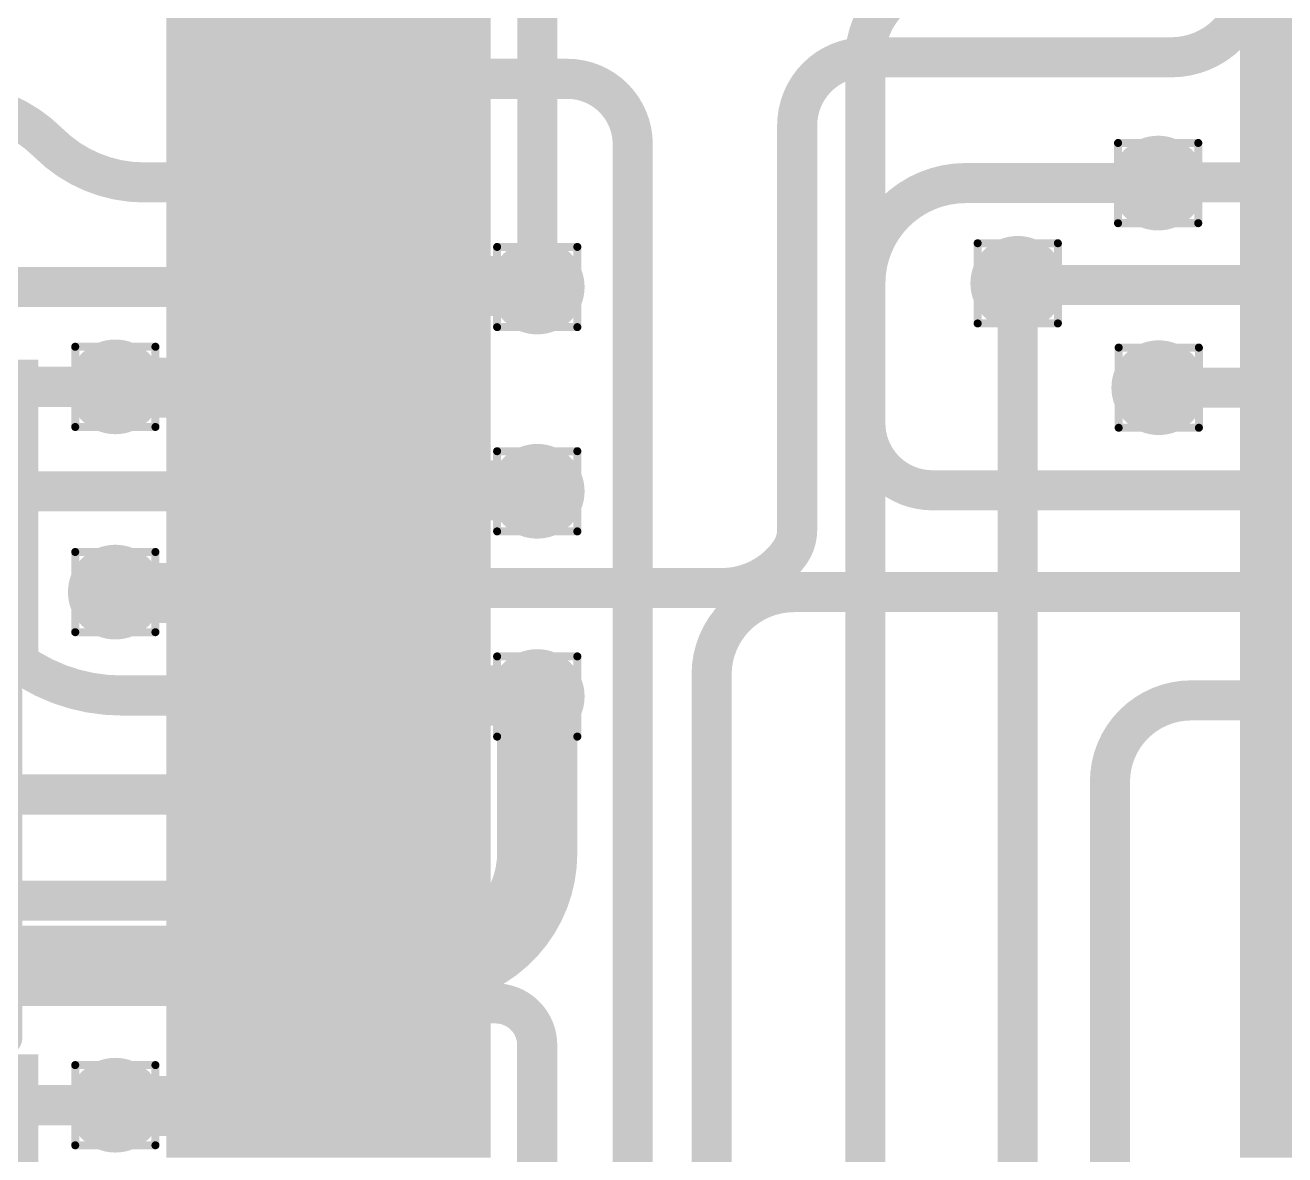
# Model space of a CAD drawing. Header units: inches. Extents: x -17 to 349, y -40 to 215.
# Drawn here: x 95.27 to 103.25, y 143.66 to 150.81 of the extents above; entities that cross this region are included whole.
import ezdxf

# ---------------------------------------------------------------- set-up
doc = ezdxf.new("R2010")
doc.units = ezdxf.units.IN
for name, color, linetype in [('Bottom Layer', 5, 'Continuous'), ('Drill Drawing', 1, 'Continuous'), ('Top Layer', 1, 'Continuous'), ('Top Overlay', 2, 'Continuous'), ('Top Paste', 8, 'Continuous'), ('Top Solder', 216, 'Continuous'), ('Via Holes', 16, 'Continuous')]:
    doc.layers.add(name, color=color, linetype=linetype)

# ---------------------------------------------------------------- blocks, each defined once
blk = doc.blocks.new('SMD6035_4P_61')
at = {"layer": 'Top Layer'}
for points in [[(-3.0998922, 1.8998946), (-1.2998958, 1.8998946), (-1.2998958, 0.4998974), (-3.0998922, 0.4998974)], [(1.2998958, 1.8998946), (3.0998922, 1.8998946), (3.0998922, 0.4998974), (1.2998958, 0.4998974)], [(-3.0998922, -0.4998974), (-1.2998958, -0.4998974), (-1.2998958, -1.8998946), (-3.0998922, -1.8998946)], [(1.2998958, -0.4998974), (3.0998922, -0.4998974), (3.0998922, -1.8998946), (1.2998958, -1.8998946)]]:
    blk.add_hatch(color=1, dxfattribs=at).paths.add_polyline_path(points)
at = {"layer": 'Top Paste'}
for points in [[(-3.0998922, 1.8998946), (-1.2998958, 1.8998946), (-1.2998958, 0.4998974), (-3.0998922, 0.4998974)], [(1.2998958, 1.8998946), (3.0998922, 1.8998946), (3.0998922, 0.4998974), (1.2998958, 0.4998974)], [(-3.0998922, -0.4998974), (-1.2998958, -0.4998974), (-1.2998958, -1.8998946), (-3.0998922, -1.8998946)], [(1.2998958, -0.4998974), (3.0998922, -0.4998974), (3.0998922, -1.8998946), (1.2998958, -1.8998946)]]:
    blk.add_hatch(color=8, dxfattribs=at).paths.add_polyline_path(points)
at = {"layer": 'Top Solder'}
for points in [[(-3.2014922, 2.0014946), (-1.1982958, 2.0014946), (-1.1982958, 0.3982974), (-3.2014922, 0.3982974)], [(1.1982958, 2.0014946), (3.2014922, 2.0014946), (3.2014922, 0.3982974), (1.1982958, 0.3982974)], [(-3.2014922, -0.3982974), (-1.1982958, -0.3982974), (-1.1982958, -2.0014946), (-3.2014922, -2.0014946)], [(1.1982958, -0.3982974), (3.2014922, -0.3982974), (3.2014922, -2.0014946), (1.1982958, -2.0014946)]]:
    blk.add_hatch(color=216, dxfattribs=at).paths.add_polyline_path(points)
at = {"layer": 'Top Overlay'}
for points, const_width in [([(1.095883, 1.8000218), (-1.095883, 1.8000218)], 0.1999996), ([(-2.999994, -0.2958592), (-2.999994, 0.2958592)], 0.1999996), ([(2.999994, -0.2958592), (2.999994, 0.254)], 0.1999996), ([(-3.4036, -1.2192), (-3.40360254, -0.9652)], 0.127), ([(-3.2766, -1.0922), (-3.40360254, -0.9652)], 0.127), ([(-3.4036, -1.2192), (-3.2766, -1.0922)], 0.127), ([(1.0446004, -1.7999964), (-1.0958576, -1.7999964)], 0.1999996)]:
    blk.add_lwpolyline(points, dxfattribs=dict(at, const_width=const_width))
for points, const_width in [([(-1.1458829, 1.8000218, 1), (-1.0458831, 1.8000218, 1)], 0.0999998), ([(1.0458831, 1.8000218, 1), (1.1458829, 1.8000218, 1)], 0.0999998), ([(-3.0499939, 0.2958592, 1), (-2.9499941, 0.2958592, 1)], 0.0999998), ([(2.9499941, 0.254, 1), (3.0499939, 0.254, 1)], 0.0999998), ([(-3.0499939, -0.2958592, 1), (-2.9499941, -0.2958592, 1)], 0.0999998), ([(2.9499941, -0.2958592, 1), (3.0499939, -0.2958592, 1)], 0.0999998), ([(-3.43535254, -0.9652, 1), (-3.37185254, -0.9652, 1)], 0.0635), ([(-3.43535254, -0.9652, 1), (-3.37185254, -0.9652, 1)], 0.0635), ([(-3.30835, -1.0922, 1), (-3.24485, -1.0922, 1)], 0.0635), ([(-3.30835, -1.0922, 1), (-3.24485, -1.0922, 1)], 0.0635), ([(-3.43535, -1.2192, 1), (-3.37185, -1.2192, 1)], 0.0635), ([(-3.43535, -1.2192, 1), (-3.37185, -1.2192, 1)], 0.0635), ([(-1.1458575, -1.7999964, 1), (-1.0458577, -1.7999964, 1)], 0.0999998), ([(0.9946004999999999, -1.7999964, 1), (1.0946003, -1.7999964, 1)], 0.0999998)]:
    blk.add_lwpolyline(points, format="xyb", close=True, dxfattribs=dict(at, const_width=const_width))
blk = doc.blocks.new('SSOP_28_208____62')
at = {"layer": 'Top Layer'}
for points in [[(-4.3249977, 3.79999875), (-2.47499886, 3.79999875), (-2.47499886, 3.34999965), (-4.3249977, 3.34999965)], [(2.4750014, 3.79999875), (4.32500024, 3.79999875), (4.32500024, 3.34999965), (2.4750014, 3.34999965)], [(-4.3249977, 3.15000005), (-2.47499886, 3.15000005), (-2.47499886, 2.70000095), (-4.3249977, 2.70000095)], [(2.47500394, 3.15000005), (4.32500278, 3.15000005), (4.32500278, 2.70000095), (2.47500394, 2.70000095)], [(-4.3249977, 2.49999881), (-2.47499886, 2.49999881), (-2.47499886, 2.04999971), (-4.3249977, 2.04999971)], [(2.4750014, 2.49999881), (4.32500024, 2.49999881), (4.32500024, 2.04999971), (2.4750014, 2.04999971)], [(-4.3249977, 1.85000011), (-2.47499886, 1.85000011), (-2.47499886, 1.40000101), (-4.3249977, 1.40000101)], [(2.47500394, 1.85000011), (4.32500278, 1.85000011), (4.32500278, 1.40000101), (2.47500394, 1.40000101)], [(-4.3249977, 1.19999887), (-2.47499886, 1.19999887), (-2.47499886, 0.74999977), (-4.3249977, 0.74999977)], [(2.47500394, 1.19999887), (4.32500278, 1.19999887), (4.32500278, 0.74999977), (2.47500394, 0.74999977)], [(-4.3249977, 0.55000017), (-2.47499886, 0.55000017), (-2.47499886, 0.10000107), (-4.3249977, 0.10000107)], [(2.47500394, 0.55000017), (4.32500278, 0.55000017), (4.32500278, 0.10000107), (2.47500394, 0.10000107)], [(-4.3249977, -0.10000107), (-2.47499886, -0.10000107), (-2.47499886, -0.55000017), (-4.3249977, -0.55000017)], [(2.47500394, -0.10000107), (4.32500278, -0.10000107), (4.32500278, -0.55000017), (2.47500394, -0.55000017)], [(-4.3249977, -0.74999977), (-2.47499886, -0.74999977), (-2.47499886, -1.19999887), (-4.3249977, -1.19999887)], [(2.47500394, -0.74999977), (4.32500278, -0.74999977), (4.32500278, -1.19999887), (2.47500394, -1.19999887)], [(-4.3249977, -1.40000101), (-2.47499886, -1.40000101), (-2.47499886, -1.85000011), (-4.3249977, -1.85000011)], [(2.47500394, -1.40000101), (4.32500278, -1.40000101), (4.32500278, -1.85000011), (2.47500394, -1.85000011)], [(-4.3249977, -2.04999971), (-2.47499886, -2.04999971), (-2.47499886, -2.49999881), (-4.3249977, -2.49999881)], [(2.4750014, -2.05000225), (4.32500024, -2.05000225), (4.32500024, -2.50000135), (2.4750014, -2.50000135)], [(-4.3249977, -2.70000095), (-2.47499886, -2.70000095), (-2.47499886, -3.15000005), (-4.3249977, -3.15000005)], [(2.47500394, -2.70000095), (4.32500278, -2.70000095), (4.32500278, -3.15000005), (2.47500394, -3.15000005)]]:
    blk.add_hatch(color=1, dxfattribs=at).paths.add_polyline_path(points)
at = {"layer": 'Top Paste'}
for points in [[(-4.3249977, 3.79999875), (-2.47499886, 3.79999875), (-2.47499886, 3.34999965), (-4.3249977, 3.34999965)], [(2.4750014, 3.79999875), (4.32500024, 3.79999875), (4.32500024, 3.34999965), (2.4750014, 3.34999965)], [(-4.3249977, 3.15000005), (-2.47499886, 3.15000005), (-2.47499886, 2.70000095), (-4.3249977, 2.70000095)], [(2.47500394, 3.15000005), (4.32500278, 3.15000005), (4.32500278, 2.70000095), (2.47500394, 2.70000095)], [(-4.3249977, 2.49999881), (-2.47499886, 2.49999881), (-2.47499886, 2.04999971), (-4.3249977, 2.04999971)], [(2.4750014, 2.49999881), (4.32500024, 2.49999881), (4.32500024, 2.04999971), (2.4750014, 2.04999971)], [(-4.3249977, 1.85000011), (-2.47499886, 1.85000011), (-2.47499886, 1.40000101), (-4.3249977, 1.40000101)], [(2.47500394, 1.85000011), (4.32500278, 1.85000011), (4.32500278, 1.40000101), (2.47500394, 1.40000101)], [(-4.3249977, 1.19999887), (-2.47499886, 1.19999887), (-2.47499886, 0.74999977), (-4.3249977, 0.74999977)], [(2.47500394, 1.19999887), (4.32500278, 1.19999887), (4.32500278, 0.74999977), (2.47500394, 0.74999977)], [(-4.3249977, 0.55000017), (-2.47499886, 0.55000017), (-2.47499886, 0.10000107), (-4.3249977, 0.10000107)], [(2.47500394, 0.55000017), (4.32500278, 0.55000017), (4.32500278, 0.10000107), (2.47500394, 0.10000107)], [(-4.3249977, -0.10000107), (-2.47499886, -0.10000107), (-2.47499886, -0.55000017), (-4.3249977, -0.55000017)], [(2.47500394, -0.10000107), (4.32500278, -0.10000107), (4.32500278, -0.55000017), (2.47500394, -0.55000017)], [(-4.3249977, -0.74999977), (-2.47499886, -0.74999977), (-2.47499886, -1.19999887), (-4.3249977, -1.19999887)], [(2.47500394, -0.74999977), (4.32500278, -0.74999977), (4.32500278, -1.19999887), (2.47500394, -1.19999887)], [(-4.3249977, -1.40000101), (-2.47499886, -1.40000101), (-2.47499886, -1.85000011), (-4.3249977, -1.85000011)], [(2.47500394, -1.40000101), (4.32500278, -1.40000101), (4.32500278, -1.85000011), (2.47500394, -1.85000011)], [(-4.3249977, -2.04999971), (-2.47499886, -2.04999971), (-2.47499886, -2.49999881), (-4.3249977, -2.49999881)], [(2.4750014, -2.05000225), (4.32500024, -2.05000225), (4.32500024, -2.50000135), (2.4750014, -2.50000135)], [(-4.3249977, -2.70000095), (-2.47499886, -2.70000095), (-2.47499886, -3.15000005), (-4.3249977, -3.15000005)], [(2.47500394, -2.70000095), (4.32500278, -2.70000095), (4.32500278, -3.15000005), (2.47500394, -3.15000005)]]:
    blk.add_hatch(color=8, dxfattribs=at).paths.add_polyline_path(points)
at = {"layer": 'Top Solder'}
for points in [[(-4.426597699999999, 4.55159999), (-2.37339886, 4.55159999), (-2.37339886, 3.89840089), (-4.426597699999999, 3.89840089)], [(2.37340394, 4.55159999), (4.42660278, 4.55159999), (4.42660278, 3.89840089), (2.37340394, 3.89840089)], [(-4.426597699999999, 3.90159875), (-2.37339886, 3.90159875), (-2.37339886, 3.24839965), (-4.426597699999999, 3.24839965)], [(2.3734014, 3.90159875), (4.42660024, 3.90159875), (4.42660024, 3.24839965), (2.3734014, 3.24839965)], [(-4.426597699999999, 3.25160005), (-2.37339886, 3.25160005), (-2.37339886, 2.59840095), (-4.426597699999999, 2.59840095)], [(2.37340394, 3.25160005), (4.42660278, 3.25160005), (4.42660278, 2.59840095), (2.37340394, 2.59840095)], [(-4.426597699999999, 2.60159881), (-2.37339886, 2.60159881), (-2.37339886, 1.94839971), (-4.426597699999999, 1.94839971)], [(2.3734014, 2.60159881), (4.42660024, 2.60159881), (4.42660024, 1.94839971), (2.3734014, 1.94839971)], [(-4.426597699999999, 1.95160011), (-2.37339886, 1.95160011), (-2.37339886, 1.29840101), (-4.426597699999999, 1.29840101)], [(2.37340394, 1.95160011), (4.42660278, 1.95160011), (4.42660278, 1.29840101), (2.37340394, 1.29840101)], [(-4.426597699999999, 1.30159887), (-2.37339886, 1.30159887), (-2.37339886, 0.6483997699999999), (-4.426597699999999, 0.6483997699999999)], [(2.37340394, 1.30159887), (4.42660278, 1.30159887), (4.42660278, 0.6483997699999999), (2.37340394, 0.6483997699999999)], [(-4.426597699999999, 0.65160017), (-2.37339886, 0.65160017), (-2.37339886, -0.00159893), (-4.426597699999999, -0.00159893)], [(2.37340394, 0.65160017), (4.42660278, 0.65160017), (4.42660278, -0.00159893), (2.37340394, -0.00159893)], [(-4.426597699999999, 0.00159893), (-2.37339886, 0.00159893), (-2.37339886, -0.65160017), (-4.426597699999999, -0.65160017)], [(2.37340394, 0.00159893), (4.42660278, 0.00159893), (4.42660278, -0.65160017), (2.37340394, -0.65160017)], [(-4.426597699999999, -0.6483997699999999), (-2.37339886, -0.6483997699999999), (-2.37339886, -1.30159887), (-4.426597699999999, -1.30159887)], [(2.37340394, -0.6483997699999999), (4.42660278, -0.6483997699999999), (4.42660278, -1.30159887), (2.37340394, -1.30159887)], [(-4.426597699999999, -1.29840101), (-2.37339886, -1.29840101), (-2.37339886, -1.95160011), (-4.426597699999999, -1.95160011)], [(2.37340394, -1.29840101), (4.42660278, -1.29840101), (4.42660278, -1.95160011), (2.37340394, -1.95160011)], [(-4.426597699999999, -1.94839971), (-2.37339886, -1.94839971), (-2.37339886, -2.60159881), (-4.426597699999999, -2.60159881)], [(2.3734014, -1.94840225), (4.42660024, -1.94840225), (4.42660024, -2.60160135), (2.3734014, -2.60160135)], [(-4.426597699999999, -2.59840095), (-2.37339886, -2.59840095), (-2.37339886, -3.25160005), (-4.426597699999999, -3.25160005)], [(2.37340394, -2.59840095), (4.42660278, -2.59840095), (4.42660278, -3.25160005), (2.37340394, -3.25160005)]]:
    blk.add_hatch(color=216, dxfattribs=at).paths.add_polyline_path(points)

msp = doc.modelspace()

# ---------------------------------------------------------------- hatches: boundary and pattern name
at = {"layer": 'Bottom Layer'}
h = msp.add_hatch(color=5, dxfattribs=at)
edge = h.paths.add_edge_path()
edge.add_arc((102.44789772, 149.81047), 0.2999994, 0, 360)
h = msp.add_hatch(color=5, dxfattribs=at)
edge = h.paths.add_edge_path()
edge.add_arc((98.51569831999998, 149.15200548), 0.2999994, 0, 360)
h = msp.add_hatch(color=5, dxfattribs=at)
edge = h.paths.add_edge_path()
edge.add_arc((101.55889772, 149.17547), 0.2999994, 0, 360)
h = msp.add_hatch(color=5, dxfattribs=at)
edge = h.paths.add_edge_path()
edge.add_arc((95.84389772, 148.51966994), 0.2999994, 0, 360)
h = msp.add_hatch(color=5, dxfattribs=at)
edge = h.paths.add_edge_path()
edge.add_arc((102.45189822, 148.51447056), 0.2999994, 0, 360)
h = msp.add_hatch(color=5, dxfattribs=at)
edge = h.paths.add_edge_path()
edge.add_arc((98.51569831999998, 147.8582387), 0.2999994, 0, 360)
h = msp.add_hatch(color=5, dxfattribs=at)
edge = h.paths.add_edge_path()
edge.add_arc((95.84389772, 147.21967), 0.2999994, 0, 360)
h = msp.add_hatch(color=5, dxfattribs=at)
edge = h.paths.add_edge_path()
edge.add_arc((98.51569831999998, 146.55823876), 0.2999994, 0, 360)
h = msp.add_hatch(color=5, dxfattribs=at)
edge = h.paths.add_edge_path()
edge.add_arc((95.84389772, 143.96966888), 0.2999994, 0, 360)
at = {"layer": 'Top Layer'}
for points in [[(103.06869912, 150.23946838), (107.65717356, 150.23946838), (107.65717356, 150.68947002), (103.06869912, 150.68947002)], [(103.06870166, 145.03946862), (106.78397998, 145.03946862), (106.78397998, 145.48947026), (103.06870166, 145.48947026)]]:
    msp.add_hatch(color=1, dxfattribs=at).paths.add_polyline_path(points)
h = msp.add_hatch(color=1, dxfattribs=at)
edge = h.paths.add_edge_path()
edge.add_arc((102.44789772, 149.81047), 0.2999994, 0, 360)
h = msp.add_hatch(color=1, dxfattribs=at)
edge = h.paths.add_edge_path()
edge.add_arc((98.51569831999998, 149.15200548), 0.2999994, 0, 360)
h = msp.add_hatch(color=1, dxfattribs=at)
edge = h.paths.add_edge_path()
edge.add_arc((101.55889772, 149.17547), 0.2999994, 0, 360)
h = msp.add_hatch(color=1, dxfattribs=at)
edge = h.paths.add_edge_path()
edge.add_arc((95.84389772, 148.51966994), 0.2999994, 0, 360)
h = msp.add_hatch(color=1, dxfattribs=at)
edge = h.paths.add_edge_path()
edge.add_arc((102.45189822, 148.51447056), 0.2999994, 0, 360)
h = msp.add_hatch(color=1, dxfattribs=at)
edge = h.paths.add_edge_path()
edge.add_arc((98.51569831999998, 147.8582387), 0.2999994, 0, 360)
h = msp.add_hatch(color=1, dxfattribs=at)
edge = h.paths.add_edge_path()
edge.add_arc((95.84389772, 147.21967), 0.2999994, 0, 360)
h = msp.add_hatch(color=1, dxfattribs=at)
edge = h.paths.add_edge_path()
edge.add_arc((98.51569831999998, 146.55823876), 0.2999994, 0, 360)
h = msp.add_hatch(color=1, dxfattribs=at)
edge = h.paths.add_edge_path()
edge.add_arc((95.84389772, 143.96966888), 0.2999994, 0, 360)
at = {"layer": 'Via Holes'}
h = msp.add_hatch(color=7, dxfattribs=at)
edge = h.paths.add_edge_path()
edge.add_arc((102.44789772, 149.81047), 0.1499997, 0, 360)
h = msp.add_hatch(color=7, dxfattribs=at)
edge = h.paths.add_edge_path()
edge.add_arc((98.51569831999998, 149.15200548), 0.1499997, 0, 360)
h = msp.add_hatch(color=7, dxfattribs=at)
edge = h.paths.add_edge_path()
edge.add_arc((101.55889772, 149.17547), 0.1499997, 0, 360)
h = msp.add_hatch(color=7, dxfattribs=at)
edge = h.paths.add_edge_path()
edge.add_arc((95.84389772, 148.51966994), 0.1499997, 0, 360)
h = msp.add_hatch(color=7, dxfattribs=at)
edge = h.paths.add_edge_path()
edge.add_arc((102.45189822, 148.51447056), 0.1499997, 0, 360)
h = msp.add_hatch(color=7, dxfattribs=at)
edge = h.paths.add_edge_path()
edge.add_arc((98.51569831999998, 147.8582387), 0.1499997, 0, 360)
h = msp.add_hatch(color=7, dxfattribs=at)
edge = h.paths.add_edge_path()
edge.add_arc((95.84389772, 147.21967), 0.1499997, 0, 360)
h = msp.add_hatch(color=7, dxfattribs=at)
edge = h.paths.add_edge_path()
edge.add_arc((98.51569831999998, 146.55823876), 0.1499997, 0, 360)
h = msp.add_hatch(color=7, dxfattribs=at)
edge = h.paths.add_edge_path()
edge.add_arc((95.84389772, 143.96966888), 0.1499997, 0, 360)

# ---------------------------------------------------------------- linework, layer by layer
at = {"layer": 'Bottom Layer'}
for points, const_width in [([(98.51569831999998, 149.15200548), (98.51569831999998, 154.25657236)], 0.254), ([(100.59369772, 150.60706226), (102.53039946, 150.60706226)], 0.254), ([(100.16189772, 147.61479494), (100.16189772, 150.17526226)], 0.254), ([(101.22869772, 149.81047), (102.44789772, 149.81047)], 0.254), ([(87.67858512, 149.15200548), (95.84389772, 149.15200548)], 0.254), ([(95.84389772, 149.15200548), (98.51569831999998, 149.15200548)], 0.254), ([(100.59369772, 141.68247254), (100.59369772, 149.17547)], 0.254), ([(101.55889772, 141.19987), (101.55889772, 149.17547)], 0.254), ([(87.25869772, 148.51966994), (95.84389772, 148.51966994)], 0.254), ([(102.45189822, 148.51447056), (103.03780764, 148.51447056)], 0.254), ([(87.84052535999999, 147.8582387), (98.51569831999998, 147.8582387)], 0.254), ([(95.86929771999999, 147.24507), (99.68371731999999, 147.24507)], 0.254), ([(99.68371731999999, 147.24507), (99.68485524, 147.24506746)], 0.254), ([(98.51569831999998, 145.56572868), (98.51569831999998, 146.55823876)], 0.508), ([(92.15480172, 144.85264908), (97.80261872, 144.85264908)], 0.508), ([(87.28913707999999, 143.96966888), (95.84389772, 143.96966888)], 0.254)]:
    msp.add_lwpolyline(points, dxfattribs=dict(at, const_width=const_width))
for points, const_width in [([(103.03780764, 151.11447044, -0.4142135623730951), (102.53039946, 150.60706226)], 0.254), ([(100.16189772, 150.17526226, -0.4142135623730951), (100.59369772, 150.60706226)], 0.254), ([(100.59369772, 149.17547, -0.4142135623730951), (101.22869772, 149.81047)], 0.254), ([(103.59116188, 149.0678248, -0.4142135623730951), (103.03780764, 148.51447056)], 0.254), ([(100.16190026, 147.61479494, -0.152890697534552), (100.11654602, 147.46993874)], 0.254), ([(100.11654602, 147.46993874, -0.2448409557434287), (99.68485524, 147.24506746)], 0.254), ([(95.84389772, 147.21967, -0.4142135623730951), (95.86929771999999, 147.24507)], 0.254), ([(98.51569831999998, 145.56572868, -0.4142135623730951), (97.80261872, 144.85264908)], 0.508)]:
    msp.add_lwpolyline(points, format="xyb", dxfattribs=dict(at, const_width=const_width))
for points, const_width in [([(100.53019772, 150.60706226, 1), (100.65719772, 150.60706226, 1)], 0.127), ([(100.53019772, 150.60706226, 1), (100.65719772, 150.60706226, 1)], 0.127), ([(102.46689946, 150.60706226, 1), (102.59389946, 150.60706226, 1)], 0.127), ([(102.46689946, 150.60706226, 1), (102.59389946, 150.60706226, 1)], 0.127), ([(100.09839772, 150.17526226, 1), (100.22539772, 150.17526226, 1)], 0.127), ([(100.09839772, 150.17526226, 1), (100.22539772, 150.17526226, 1)], 0.127), ([(101.16519772, 149.81047, 1), (101.29219772, 149.81047, 1)], 0.127), ([(101.16519772, 149.81047, 1), (101.29219772, 149.81047, 1)], 0.127), ([(102.38439772, 149.81047, 1), (102.51139772, 149.81047, 1)], 0.127), ([(95.78039772, 149.15200548, 1), (95.90739771999999, 149.15200548, 1)], 0.127), ([(95.78039772, 149.15200548, 1), (95.90739771999999, 149.15200548, 1)], 0.127), ([(98.45219832, 149.15200548, 1), (98.57919831999999, 149.15200548, 1)], 0.127), ([(98.45219832, 149.15200548, 1), (98.57919831999999, 149.15200548, 1)], 0.127), ([(100.53019772, 149.17547, 1), (100.65719772, 149.17547, 1)], 0.127), ([(100.53019772, 149.17547, 1), (100.65719772, 149.17547, 1)], 0.127), ([(101.49539772, 149.17547, 1), (101.62239772, 149.17547, 1)], 0.127), ([(95.78039772, 148.51966994, 1), (95.90739771999999, 148.51966994, 1)], 0.127), ([(102.38839822, 148.51447056, 1), (102.51539822, 148.51447056, 1)], 0.127), ([(102.97430764, 148.51447056, 1), (103.10130764, 148.51447056, 1)], 0.127), ([(102.97430764, 148.51447056, 1), (103.10130764, 148.51447056, 1)], 0.127), ([(98.45219832, 147.8582387, 1), (98.57919831999999, 147.8582387, 1)], 0.127), ([(100.09839772, 147.61479494, 1), (100.22539772, 147.61479494, 1)], 0.127), ([(100.09840026, 147.61479494, 1), (100.22540026, 147.61479494, 1)], 0.127), ([(100.05304602, 147.46993874, 1), (100.18004602, 147.46993874, 1)], 0.127), ([(100.05304602, 147.46993874, 1), (100.18004602, 147.46993874, 1)], 0.127), ([(95.78039772, 147.21967, 1), (95.90739771999999, 147.21967, 1)], 0.127), ([(95.80579772, 147.24507, 1), (95.93279772, 147.24507, 1)], 0.127), ([(95.80579772, 147.24507, 1), (95.93279772, 147.24507, 1)], 0.127), ([(99.62021732, 147.24507, 1), (99.74721732, 147.24507, 1)], 0.127), ([(99.62021732, 147.24507, 1), (99.74721732, 147.24507, 1)], 0.127), ([(99.62135523999999, 147.24506746, 1), (99.74835524, 147.24506746, 1)], 0.127), ([(99.62135523999999, 147.24506746, 1), (99.74835524, 147.24506746, 1)], 0.127), ([(98.38869831999999, 146.55823876, 1), (98.64269832, 146.55823876, 1)], 0.254), ([(98.38869831999999, 145.56572868, 1), (98.64269832, 145.56572868, 1)], 0.254), ([(98.38869831999999, 145.56572868, 1), (98.64269832, 145.56572868, 1)], 0.254), ([(97.67561871999999, 144.85264908, 1), (97.92961872, 144.85264908, 1)], 0.254), ([(97.67561871999999, 144.85264908, 1), (97.92961872, 144.85264908, 1)], 0.254), ([(95.78039772, 143.96966888, 1), (95.90739771999999, 143.96966888, 1)], 0.127)]:
    msp.add_lwpolyline(points, format="xyb", close=True, dxfattribs=dict(at, const_width=const_width))
at = {"layer": 'Drill Drawing', "const_width": 0.0508}
for points in [[(102.19389772, 150.06447), (102.70189772, 150.06447)], [(102.19389772, 149.55647), (102.19389772, 150.06447)], [(102.70189772, 149.55647), (102.70189772, 150.06447)], [(102.19389772, 149.55647), (102.70189772, 149.55647)], [(98.26169832, 149.40600548), (98.76969832, 149.40600548)], [(98.26169832, 148.89800548), (98.26169832, 149.40600548)], [(98.76969832, 148.89800548), (98.76969832, 149.40600548)], [(101.30489772, 149.42947), (101.81289772, 149.42947)], [(101.30489772, 148.92147), (101.30489772, 149.42947)], [(101.81289772, 148.92147), (101.81289772, 149.42947)], [(101.30489772, 148.92147), (101.81289772, 148.92147)], [(98.26169832, 148.89800548), (98.76969832, 148.89800548)], [(95.58989772, 148.77366994), (96.09789771999999, 148.77366994)], [(95.58989772, 148.26566994), (95.58989772, 148.77366994)], [(96.09789771999999, 148.26566994), (96.09789771999999, 148.77366994)], [(102.19789822, 148.76847056), (102.70589822, 148.76847056)], [(102.19789822, 148.26047056), (102.19789822, 148.76847056)], [(102.70589822, 148.26047056), (102.70589822, 148.76847056)], [(95.58989772, 148.26566994), (96.09789771999999, 148.26566994)], [(102.19789822, 148.26047056), (102.70589822, 148.26047056)], [(98.26169832, 148.1122387), (98.76969832, 148.1122387)], [(98.26169832, 147.6042387), (98.26169832, 148.1122387)], [(98.76969832, 147.6042387), (98.76969832, 148.1122387)], [(98.26169832, 147.6042387), (98.76969832, 147.6042387)], [(95.58989772, 147.47367), (96.09789771999999, 147.47367)], [(95.58989772, 146.96567), (95.58989772, 147.47367)], [(96.09789771999999, 146.96567), (96.09789771999999, 147.47367)], [(95.58989772, 146.96567), (96.09789771999999, 146.96567)], [(98.26169832, 146.81223876), (98.76969832, 146.81223876)], [(98.26169832, 146.30423876), (98.26169832, 146.81223876)], [(98.76969832, 146.30423876), (98.76969832, 146.81223876)], [(98.26169832, 146.30423876), (98.76969832, 146.30423876)], [(95.58989772, 144.22366888), (96.09789771999999, 144.22366888)], [(95.58989772, 143.71566888), (95.58989772, 144.22366888)], [(96.09789771999999, 143.71566888), (96.09789771999999, 144.22366888)], [(95.58989772, 143.71566888), (96.09789771999999, 143.71566888)]]:
    msp.add_lwpolyline(points, dxfattribs=at)
at = {"layer": 'Drill Drawing', "const_width": 0.0254}
for points in [[(102.18119772, 150.06447, 1), (102.20659772, 150.06447, 1)], [(102.18119772, 150.06447, 1), (102.20659772, 150.06447, 1)], [(102.68919772, 150.06447, 1), (102.71459772, 150.06447, 1)], [(102.68919772, 150.06447, 1), (102.71459772, 150.06447, 1)], [(102.18119772, 149.55647, 1), (102.20659772, 149.55647, 1)], [(102.18119772, 149.55647, 1), (102.20659772, 149.55647, 1)], [(102.68919772, 149.55647, 1), (102.71459772, 149.55647, 1)], [(102.68919772, 149.55647, 1), (102.71459772, 149.55647, 1)], [(98.24899832, 149.40600548, 1), (98.27439831999999, 149.40600548, 1)], [(98.24899832, 149.40600548, 1), (98.27439831999999, 149.40600548, 1)], [(98.75699832, 149.40600548, 1), (98.78239831999998, 149.40600548, 1)], [(98.75699832, 149.40600548, 1), (98.78239831999998, 149.40600548, 1)], [(101.29219772, 149.42947, 1), (101.31759772, 149.42947, 1)], [(101.29219772, 149.42947, 1), (101.31759772, 149.42947, 1)], [(101.80019772, 149.42947, 1), (101.82559772, 149.42947, 1)], [(101.80019772, 149.42947, 1), (101.82559772, 149.42947, 1)], [(101.29219772, 148.92147, 1), (101.31759772, 148.92147, 1)], [(101.29219772, 148.92147, 1), (101.31759772, 148.92147, 1)], [(101.80019772, 148.92147, 1), (101.82559772, 148.92147, 1)], [(101.80019772, 148.92147, 1), (101.82559772, 148.92147, 1)], [(98.24899832, 148.89800548, 1), (98.27439831999999, 148.89800548, 1)], [(98.24899832, 148.89800548, 1), (98.27439831999999, 148.89800548, 1)], [(98.75699832, 148.89800548, 1), (98.78239831999998, 148.89800548, 1)], [(98.75699832, 148.89800548, 1), (98.78239831999998, 148.89800548, 1)], [(95.57719772, 148.77366994, 1), (95.60259771999999, 148.77366994, 1)], [(95.57719772, 148.77366994, 1), (95.60259771999999, 148.77366994, 1)], [(96.08519772, 148.77366994, 1), (96.11059772, 148.77366994, 1)], [(96.08519772, 148.77366994, 1), (96.11059772, 148.77366994, 1)], [(102.18519822, 148.76847056, 1), (102.21059822, 148.76847056, 1)], [(102.18519822, 148.76847056, 1), (102.21059822, 148.76847056, 1)], [(102.69319822, 148.76847056, 1), (102.71859822, 148.76847056, 1)], [(102.69319822, 148.76847056, 1), (102.71859822, 148.76847056, 1)], [(95.57719772, 148.26566994, 1), (95.60259771999999, 148.26566994, 1)], [(95.57719772, 148.26566994, 1), (95.60259771999999, 148.26566994, 1)], [(96.08519772, 148.26566994, 1), (96.11059772, 148.26566994, 1)], [(96.08519772, 148.26566994, 1), (96.11059772, 148.26566994, 1)], [(102.18519822, 148.26047056, 1), (102.21059822, 148.26047056, 1)], [(102.18519822, 148.26047056, 1), (102.21059822, 148.26047056, 1)], [(102.69319822, 148.26047056, 1), (102.71859822, 148.26047056, 1)], [(102.69319822, 148.26047056, 1), (102.71859822, 148.26047056, 1)], [(98.24899832, 148.1122387, 1), (98.27439831999999, 148.1122387, 1)], [(98.24899832, 148.1122387, 1), (98.27439831999999, 148.1122387, 1)], [(98.75699832, 148.1122387, 1), (98.78239831999998, 148.1122387, 1)], [(98.75699832, 148.1122387, 1), (98.78239831999998, 148.1122387, 1)], [(98.24899832, 147.6042387, 1), (98.27439831999999, 147.6042387, 1)], [(98.24899832, 147.6042387, 1), (98.27439831999999, 147.6042387, 1)], [(98.75699832, 147.6042387, 1), (98.78239831999998, 147.6042387, 1)], [(98.75699832, 147.6042387, 1), (98.78239831999998, 147.6042387, 1)], [(95.57719772, 147.47367, 1), (95.60259771999999, 147.47367, 1)], [(95.57719772, 147.47367, 1), (95.60259771999999, 147.47367, 1)], [(96.08519772, 147.47367, 1), (96.11059772, 147.47367, 1)], [(96.08519772, 147.47367, 1), (96.11059772, 147.47367, 1)], [(95.57719772, 146.96567, 1), (95.60259771999999, 146.96567, 1)], [(95.57719772, 146.96567, 1), (95.60259771999999, 146.96567, 1)], [(96.08519772, 146.96567, 1), (96.11059772, 146.96567, 1)], [(96.08519772, 146.96567, 1), (96.11059772, 146.96567, 1)], [(98.24899832, 146.81223876, 1), (98.27439831999999, 146.81223876, 1)], [(98.24899832, 146.81223876, 1), (98.27439831999999, 146.81223876, 1)], [(98.75699832, 146.81223876, 1), (98.78239831999998, 146.81223876, 1)], [(98.75699832, 146.81223876, 1), (98.78239831999998, 146.81223876, 1)], [(98.24899832, 146.30423876, 1), (98.27439831999999, 146.30423876, 1)], [(98.24899832, 146.30423876, 1), (98.27439831999999, 146.30423876, 1)], [(98.75699832, 146.30423876, 1), (98.78239831999998, 146.30423876, 1)], [(98.75699832, 146.30423876, 1), (98.78239831999998, 146.30423876, 1)], [(95.57719772, 144.22366888, 1), (95.60259771999999, 144.22366888, 1)], [(95.57719772, 144.22366888, 1), (95.60259771999999, 144.22366888, 1)], [(96.08519772, 144.22366888, 1), (96.11059772, 144.22366888, 1)], [(96.08519772, 144.22366888, 1), (96.11059772, 144.22366888, 1)], [(95.57719772, 143.71566888, 1), (95.60259771999999, 143.71566888, 1)], [(95.57719772, 143.71566888, 1), (95.60259771999999, 143.71566888, 1)], [(96.08519772, 143.71566888, 1), (96.11059772, 143.71566888, 1)], [(96.08519772, 143.71566888, 1), (96.11059772, 143.71566888, 1)]]:
    msp.add_lwpolyline(points, format="xyb", close=True, dxfattribs=at)
at = {"layer": 'Top Layer', "const_width": 0.254}
for points in [[(100.59369772, 150.60706226, -0.4142135623730951), (101.1011059, 151.11447044)], [(98.70617292, 150.47087, -0.4142135623730951), (99.12049772, 150.0565452)], [(94.81076542, 150.31847, -0.1986651003038342), (95.41856964, 150.0670481)], [(95.41856964, 150.0670481, -0.0002378672872182), (95.41914876, 150.06646898)], [(96.02752702, 149.8144705, -0.198912367379658), (95.41914876, 150.06646898)], [(101.58545596, 149.16446926, -0.198912367379658), (101.55889772, 149.17547)], [(101.01869814, 147.86446932, -0.4142135623730951), (100.59369772, 148.28946974)], [(99.62005476, 146.6978016, -0.4142135623730951), (100.14192316, 147.21967)], [(95.88522352, 146.56446938, -0.2061494079981978), (95.06799376, 146.91636606)], [(102.14276498, 146.01830334, -0.4142135623730951), (102.65833164, 146.53387)], [(98.25129447999998, 144.61447074, -0.4142135623730951), (98.51561196, 144.35015326)]]:
    msp.add_lwpolyline(points, format="xyb", dxfattribs=at)
at = {"layer": 'Top Layer'}
for points, const_width in [([(100.59369772, 148.28946974), (100.59369772, 150.60706226)], 0.254), ([(97.19369943999999, 150.47087), (98.70617292, 150.47087)], 0.254), ([(97.19369943999999, 150.4644692), (97.19369943999999, 150.47087)], 0.254), ([(99.12049772, 138.16672646), (99.12049772, 150.0565452)], 0.254), ([(96.02752702, 149.8144705), (97.19369943999999, 149.8144705)], 0.254), ([(102.44789772, 149.81047), (102.45189822, 149.8144705)], 0.254), ([(102.45189822, 149.8144705), (103.99370108, 149.8144705)], 0.254), ([(97.03769772, 149.17547), (97.05493161999999, 149.1582361)], 0.3809999999999999), ([(97.05493161999999, 149.1582361), (98.50946769999999, 149.1582361)], 0.3809999999999999), ([(98.50946769999999, 149.1582361), (98.51569831999998, 149.15200548)], 0.3809999999999999), ([(101.58545596, 149.16446926), (103.99369854, 149.16446926)], 0.254), ([(95.84389772, 148.51447056), (97.19369943999999, 148.51447056)], 0.3809999999999999), ([(102.45189822, 148.51447056), (103.99370108, 148.51447056)], 0.254), ([(97.19369943999999, 147.86446932), (98.51569831999998, 147.86446932)], 0.3809999999999999), ([(101.01869814, 147.86446932), (103.99370108, 147.86446932)], 0.254), ([(95.84389772, 147.21447062), (97.19369943999999, 147.21447062)], 0.3809999999999999), ([(95.84389772, 147.21447062), (95.84389772, 147.21967)], 0.254), ([(100.14192316, 147.21967), (103.99370108, 147.21967)], 0.254), ([(99.62005476, 132.81871328), (99.62005476, 146.6978016)], 0.254), ([(97.19369943999999, 146.56446938), (98.51569831999998, 146.56446938)], 0.3809999999999999), ([(95.88522352, 146.56446938), (97.19369943999999, 146.56446938)], 0.254), ([(102.65833164, 146.53387), (103.9631017, 146.53387)], 0.254), ([(102.14276498, 142.5386151), (102.14276498, 146.01830334)], 0.254), ([(92.57682272, 145.93746784), (97.28544678, 145.93746784)], 0.254), ([(103.06870166, 145.19506902), (103.06870166, 145.33386986)], 0.2032), ([(103.06870166, 145.33386986), (105.2743005, 145.33386986)], 0.2032), ([(103.06870166, 145.19506902), (103.06870166, 145.33386986)], 0.2032), ([(103.10440136, 145.19506902), (103.2432022, 145.33386986)], 0.2032), ([(94.96641407999999, 145.26446944), (97.19369943999999, 145.26446944)], 0.254), ([(103.06870166, 145.19506902), (105.27429796, 145.19506902)], 0.2032), ([(97.19369943999999, 144.61447074), (98.25129447999998, 144.61447074)], 0.254), ([(98.51561196, 141.31290254), (98.51561196, 144.35015326)], 0.254), ([(95.84389772, 143.9644695), (97.19369943999999, 143.9644695)], 0.3809999999999999)]:
    msp.add_lwpolyline(points, dxfattribs=dict(at, const_width=const_width))
for points, const_width in [([(100.53019772, 150.60706226, 1), (100.65719772, 150.60706226, 1)], 0.127), ([(100.53019772, 150.60706226, 1), (100.65719772, 150.60706226, 1)], 0.127), ([(97.13019943999998, 150.47087, 1), (97.25719944, 150.47087, 1)], 0.127), ([(97.13019943999998, 150.47087, 1), (97.25719944, 150.47087, 1)], 0.127), ([(97.13019943999998, 150.4644692, 1), (97.25719944, 150.4644692, 1)], 0.127), ([(98.64267292, 150.47087, 1), (98.76967291999999, 150.47087, 1)], 0.127), ([(98.64267292, 150.47087, 1), (98.76967291999999, 150.47087, 1)], 0.127), ([(95.35506964, 150.0670481, 1), (95.48206963999999, 150.0670481, 1)], 0.127), ([(95.35506964, 150.0670481, 1), (95.48206963999999, 150.0670481, 1)], 0.127), ([(95.35564876, 150.06646898, 1), (95.48264876, 150.06646898, 1)], 0.127), ([(95.35564876, 150.06646898, 1), (95.48264876, 150.06646898, 1)], 0.127), ([(99.05699772, 150.0565452, 1), (99.18399772, 150.0565452, 1)], 0.127), ([(99.05699772, 150.0565452, 1), (99.18399772, 150.0565452, 1)], 0.127), ([(95.96402701999999, 149.8144705, 1), (96.09102701999998, 149.8144705, 1)], 0.127), ([(95.96402701999999, 149.8144705, 1), (96.09102701999998, 149.8144705, 1)], 0.127), ([(97.13019943999998, 149.8144705, 1), (97.25719944, 149.8144705, 1)], 0.127), ([(102.38439772, 149.81047, 1), (102.51139772, 149.81047, 1)], 0.127), ([(102.38839822, 149.8144705, 1), (102.51539822, 149.8144705, 1)], 0.127), ([(102.38839822, 149.8144705, 1), (102.51539822, 149.8144705, 1)], 0.127), ([(96.94244772, 149.17547, 1), (97.13294771999999, 149.17547, 1)], 0.1905), ([(96.95968162, 149.1582361, 1), (97.15018162, 149.1582361, 1)], 0.1905), ([(96.95968162, 149.1582361, 1), (97.15018162, 149.1582361, 1)], 0.1905), ([(98.4142177, 149.1582361, 1), (98.6047177, 149.1582361, 1)], 0.1905), ([(98.4142177, 149.1582361, 1), (98.6047177, 149.1582361, 1)], 0.1905), ([(98.42044832, 149.15200548, 1), (98.61094831999999, 149.15200548, 1)], 0.1905), ([(101.49539772, 149.17547, 1), (101.62239772, 149.17547, 1)], 0.127), ([(101.52195596, 149.16446926, 1), (101.64895596, 149.16446926, 1)], 0.127), ([(101.52195596, 149.16446926, 1), (101.64895596, 149.16446926, 1)], 0.127), ([(95.74864772, 148.51447056, 1), (95.93914772, 148.51447056, 1)], 0.1905), ([(97.09844944, 148.51447056, 1), (97.28894944, 148.51447056, 1)], 0.1905), ([(102.38839822, 148.51447056, 1), (102.51539822, 148.51447056, 1)], 0.127), ([(100.53019772, 148.28946974, 1), (100.65719772, 148.28946974, 1)], 0.127), ([(100.53019772, 148.28946974, 1), (100.65719772, 148.28946974, 1)], 0.127), ([(97.09844944, 147.86446932, 1), (97.28894944, 147.86446932, 1)], 0.1905), ([(98.42044832, 147.86446932, 1), (98.61094831999999, 147.86446932, 1)], 0.1905), ([(100.95519814, 147.86446932, 1), (101.08219814, 147.86446932, 1)], 0.127), ([(100.95519814, 147.86446932, 1), (101.08219814, 147.86446932, 1)], 0.127), ([(95.74864772, 147.21447062, 1), (95.93914772, 147.21447062, 1)], 0.1905), ([(95.78039772, 147.21967, 1), (95.90739771999999, 147.21967, 1)], 0.127), ([(95.78039772, 147.21447062, 1), (95.90739771999999, 147.21447062, 1)], 0.127), ([(97.09844944, 147.21447062, 1), (97.28894944, 147.21447062, 1)], 0.1905), ([(100.07842316, 147.21967, 1), (100.20542316, 147.21967, 1)], 0.127), ([(100.07842316, 147.21967, 1), (100.20542316, 147.21967, 1)], 0.127), ([(99.55655476, 146.6978016, 1), (99.68355475999999, 146.6978016, 1)], 0.127), ([(99.55655476, 146.6978016, 1), (99.68355475999999, 146.6978016, 1)], 0.127), ([(97.09844944, 146.56446938, 1), (97.28894944, 146.56446938, 1)], 0.1905), ([(98.42044832, 146.56446938, 1), (98.61094831999999, 146.56446938, 1)], 0.1905), ([(95.82172352, 146.56446938, 1), (95.94872352, 146.56446938, 1)], 0.127), ([(95.82172352, 146.56446938, 1), (95.94872352, 146.56446938, 1)], 0.127), ([(97.13019943999998, 146.56446938, 1), (97.25719944, 146.56446938, 1)], 0.127), ([(102.59483164, 146.53387, 1), (102.72183164, 146.53387, 1)], 0.127), ([(102.59483164, 146.53387, 1), (102.72183164, 146.53387, 1)], 0.127), ([(102.07926498, 146.01830334, 1), (102.20626498, 146.01830334, 1)], 0.127), ([(102.07926498, 146.01830334, 1), (102.20626498, 146.01830334, 1)], 0.127), ([(97.22194678, 145.93746784, 1), (97.34894677999999, 145.93746784, 1)], 0.127), ([(103.01790166, 145.33386986, 1), (103.11950166, 145.33386986, 1)], 0.1016), ([(103.01790166, 145.33386986, 1), (103.11950166, 145.33386986, 1)], 0.1016), ([(103.01790166, 145.33386986, 1), (103.11950166, 145.33386986, 1)], 0.1016), ([(103.1924022, 145.33386986, 1), (103.2940022, 145.33386986, 1)], 0.1016), ([(97.13019943999998, 145.26446944, 1), (97.25719944, 145.26446944, 1)], 0.127), ([(103.01790166, 145.19506902, 1), (103.11950166, 145.19506902, 1)], 0.1016), ([(103.01790166, 145.19506902, 1), (103.11950166, 145.19506902, 1)], 0.1016), ([(103.01790166, 145.19506902, 1), (103.11950166, 145.19506902, 1)], 0.1016), ([(103.05360136, 145.19506902, 1), (103.15520136, 145.19506902, 1)], 0.1016), ([(97.13019943999998, 144.61447074, 1), (97.25719944, 144.61447074, 1)], 0.127), ([(98.18779448, 144.61447074, 1), (98.31479447999999, 144.61447074, 1)], 0.127), ([(98.18779448, 144.61447074, 1), (98.31479447999999, 144.61447074, 1)], 0.127), ([(98.45211196, 144.35015326, 1), (98.57911195999999, 144.35015326, 1)], 0.127), ([(98.45211196, 144.35015326, 1), (98.57911195999999, 144.35015326, 1)], 0.127), ([(95.74864772, 143.9644695, 1), (95.93914772, 143.9644695, 1)], 0.1905), ([(97.09844944, 143.9644695, 1), (97.28894944, 143.9644695, 1)], 0.1905)]:
    msp.add_lwpolyline(points, format="xyb", close=True, dxfattribs=dict(at, const_width=const_width))

# ---------------------------------------------------------------- block references
msp.add_blockref('SSOP_28_208____62', (100.59369772, 146.88947))
at = {"rotation": 270}
msp.add_blockref('SMD6035_4P_61', (93.35469771999999, 145.48947026), dxfattribs=at)

doc.saveas('drawing.dxf')
